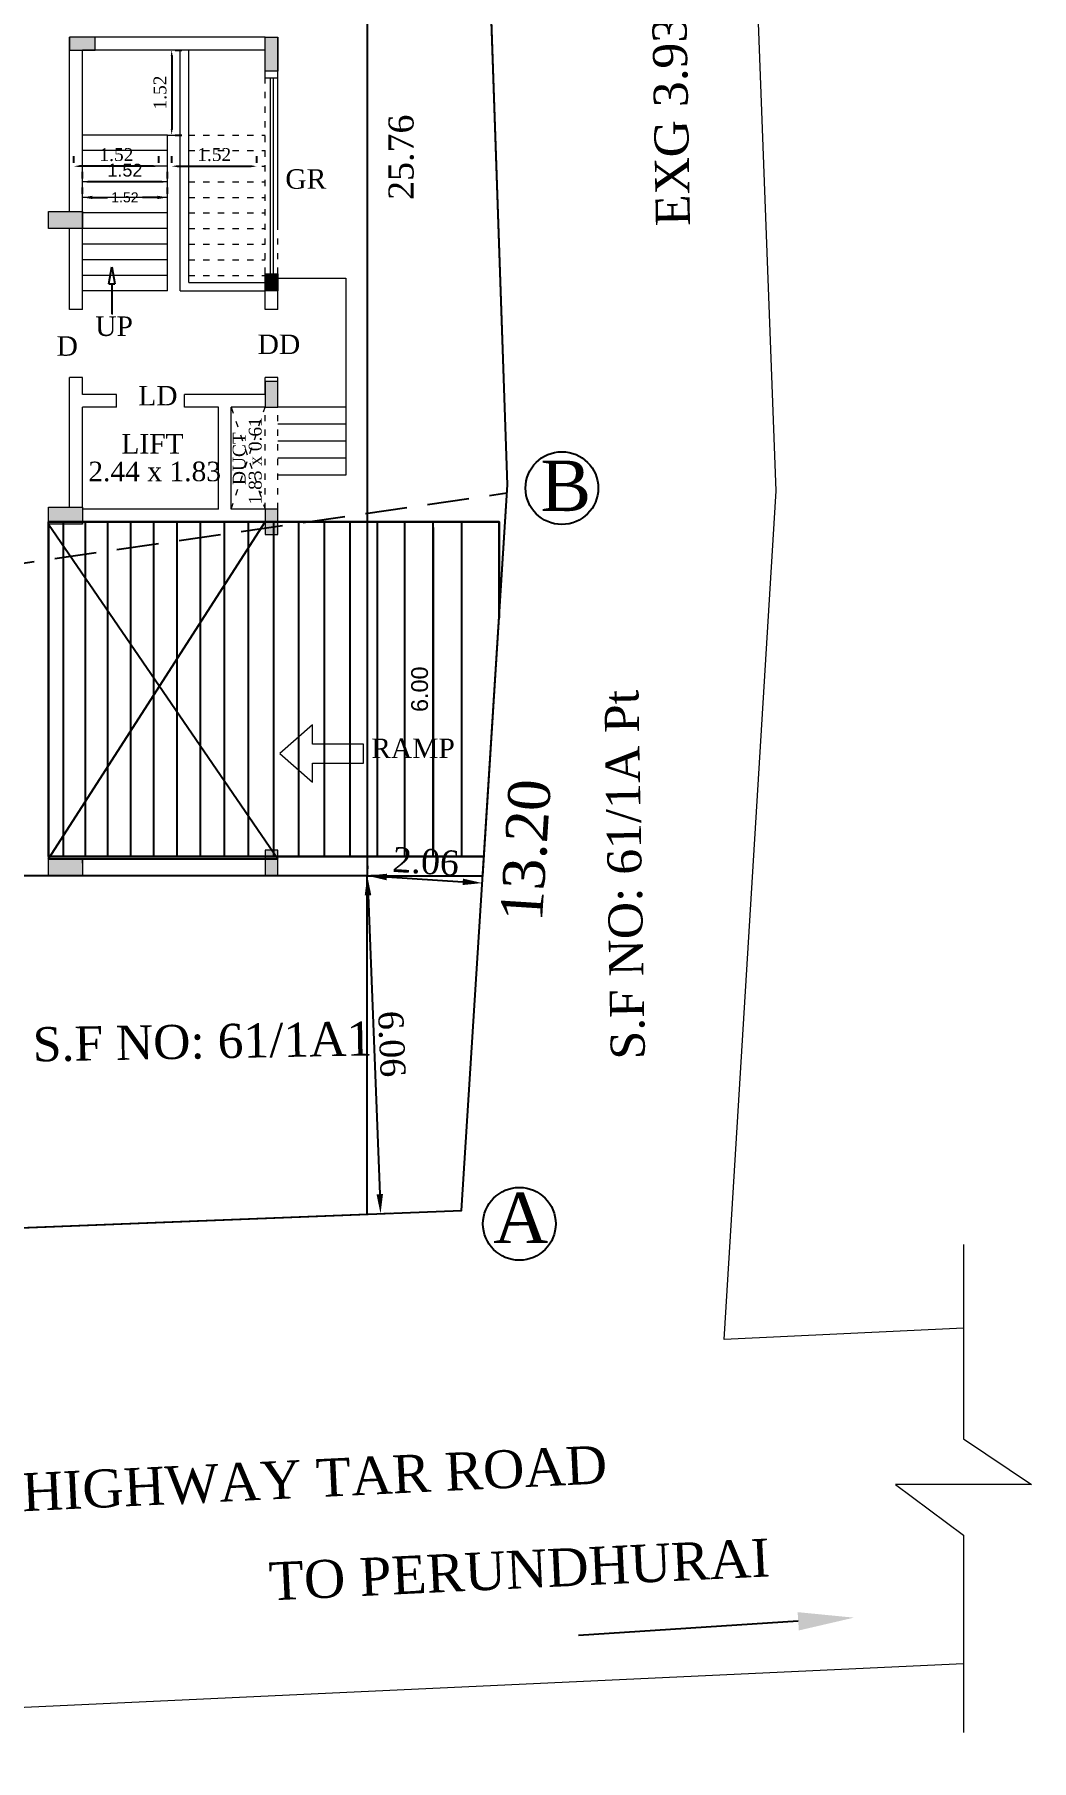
# Model space of a CAD drawing. Header units: metres. Extents: x 3592 to 3825, y 373 to 546.
# Drawn here: x 3649.93 to 3667.8, y 477.73 to 508.67 of the extents above; entities that cross this region are included whole.
import ezdxf
from ezdxf import colors
from ezdxf.entities.mleader import LeaderData, LeaderLine
from ezdxf.math import Vec2, Vec3

# ---------------------------------------------------------------- set-up
doc = ezdxf.new("R2010")
doc.units = ezdxf.units.M
doc.linetypes.add('Aec_Rating_Smoke', pattern=[0.175, 0.075, -0.1])
doc.linetypes.add('DASHED', pattern=[0.75, 0.5, -0.25])
doc.layers.get('Defpoints').update_dxf_attribs({"lineweight": 0})
for name, color, linetype in [('AS_AT_SITE', 6, 'Continuous'), ('BLK_1_FLR_0_BLT_UP_AREA', 1, 'Continuous'), ('BLK_1_FLR_0_BLT_UP_AREA_DEDUCT', 1, 'Continuous'), ('BLK_1_FLR_0_EXIT_WIDTH_DOOR', 2, 'Continuous'), ('BLK_1_FLR_0_EXIT_WIDTH_STAIR', 1, 'Continuous'), ('BLK_1_FLR_0_STILT_PARKING', 13, 'Continuous'), ('BLK_1_LVL_0_FRONT_SETBACK', 2, 'Continuous'), ('BLK_1_LVL_0_SIDE_SETBACK2', 102, 'Continuous'), ('Column', 7, 'Continuous'), ('FMB_OR_PLR', 70, 'Continuous'), ('PLOT_BOUNDARY', 70, 'Continuous'), ('SUPER_IMPOSED', 5, 'Continuous')]:
    doc.layers.add(name, color=color, linetype=linetype)
doc.layers.add('BLK_1_LVL_0_BLDG_FOOT_PRINT', color=1, linetype='Continuous', lineweight=5)
doc.styles.add('ANAND', font='times.ttf')
doc.styles.get("Standard").update_dxf_attribs({"font": 'arial.ttf'})
doc.linetypes.add('ZIGZAG', pattern='A,0.0001,-0.2,[131,ltypeshp.shx,S=0.2,R=0,X=-0.2,Y=0],-0.4,[131,ltypeshp.shx,S=0.2,R=180,X=0.2,Y=0],-0.2', length=0.8001)
doc.dimstyles.new('STANDARD$0', dxfattribs={"dimtxt": 7, "dimasz": 3, "dimexe": 3, "dimexo": 1, "dimgap": 1.5, "dimtad": 1, "dimdec": 1, "dimzin": 1, "dimdsep": 46, "dimlunit": 4, "dimtxsty": 'Standard', "dimblk": 'OBLIQUE', "dimcen": 0.09375, "dimdle": 1, "dimclrd": 8, "dimclre": 8, "dimclrt": 7, "dimadec": 1, "dimazin": 0, "dimtfac": 1, "dimtdec": 1, "dimtix": 1, "dimtmove": 2, "dimatfit": 3, "dimldrblk": 'ARCHTICK', "dimfxl": 0, "dimfrac": 2, "dimtolj": 1, "dimtzin": 0, "dimarcsym": 0})
doc.dimstyles.new('V1', dxfattribs={"dimtxt": 0.23, "dimasz": 0.1, "dimexe": 0.18, "dimexo": 0.0625, "dimgap": 0.09, "dimtad": 1, "dimzin": 0, "dimdsep": 46, "dimtxsty": 'Standard', "dimcen": 0.09, "dimadec": 0, "dimazin": 0, "dimtfac": 1, "dimtix": 1, "dimtofl": 0, "dimtmove": 2, "dimatfit": 0, "dimfxl": 0, "dimtolj": 1, "dimtzin": 0, "dimarcsym": 0})

# ---------------------------------------------------------------- blocks, each defined once
blk = doc.blocks.new('_CLOSEDBLANK')
at = {"color": 0, "linetype": 'ByBlock'}
for p, q in [((-1, 0.17), (0, 0)), ((-1, 0.17), (-1, -0.17)), ((0, 0), (-1, -0.17))]:
    blk.add_line(p, q, dxfattribs=at)
blk = doc.blocks.new('*D26')
at = {"color": 0, "lineweight": -2}
for p, q in [((3652.452, 508.392), (3652.57, 508.392)), ((3652.39, 508.292), (3652.39, 506.968)), ((3652.452, 506.868), (3652.57, 506.868))]:
    blk.add_line(p, q, dxfattribs=at)
at = {"color": 0}
for points in [[(3652.373, 508.292), (3652.406, 508.292), (3652.39, 508.392)], [(3652.373, 506.968), (3652.406, 506.968), (3652.39, 506.868)]]:
    blk.add_solid(points, dxfattribs=at)
at = {"layer": 'Defpoints', "color": 0}
for p in [(3652.39, 508.392), (3652.39, 506.868), (3652.39, 506.868)]:
    blk.add_point(p, dxfattribs=at)
at = {"color": 0, "insert": (3652.182, 507.63), "char_height": 0.23, "attachment_point": 5, "rotation": 90, "style": 'ANAND'}
blk.add_mtext('\\A1;1.52', dxfattribs=at)
blk = doc.blocks.new('*D27')
at = {"color": 0, "lineweight": -2}
for p, q in [((3650.637, 506.371), (3650.637, 506.489)), ((3652.161, 506.371), (3652.161, 506.489)), ((3652.061, 506.309), (3650.737, 506.309))]:
    blk.add_line(p, q, dxfattribs=at)
at = {"color": 0}
for points in [[(3650.737, 506.326), (3650.737, 506.292), (3650.637, 506.309)], [(3652.061, 506.326), (3652.061, 506.292), (3652.161, 506.309)]]:
    blk.add_solid(points, dxfattribs=at)
at = {"layer": 'Defpoints', "color": 0}
for p in [(3650.637, 506.309), (3650.637, 506.309), (3652.161, 506.309)]:
    blk.add_point(p, dxfattribs=at)
at = {"color": 0, "insert": (3651.399, 506.516), "char_height": 0.23, "attachment_point": 5, "style": 'ANAND'}
blk.add_mtext('\\A1;1.52', dxfattribs=at)
blk = doc.blocks.new('*D28')
at = {"color": 0, "lineweight": -2}
for p, q in [((3652.39, 506.371), (3652.39, 506.489)), ((3653.914, 506.371), (3653.914, 506.489)), ((3652.49, 506.309), (3653.814, 506.309))]:
    blk.add_line(p, q, dxfattribs=at)
at = {"color": 0}
for points in [[(3652.49, 506.326), (3652.49, 506.292), (3652.39, 506.309)], [(3653.814, 506.326), (3653.814, 506.292), (3653.914, 506.309)]]:
    blk.add_solid(points, dxfattribs=at)
at = {"layer": 'Defpoints', "color": 0}
for p in [(3652.39, 506.309), (3653.914, 506.309), (3653.914, 506.309)]:
    blk.add_point(p, dxfattribs=at)
at = {"color": 0, "insert": (3653.152, 506.516), "char_height": 0.23, "attachment_point": 5, "style": 'ANAND'}
blk.add_mtext('\\A1;1.52', dxfattribs=at)
blk = doc.blocks.new('*D166')
at = {"color": 0, "lineweight": -2}
for p, q in [((3655.899, 493.653), (3655.906, 493.77)), ((3656.244, 493.569), (3657.606, 493.482)), ((3657.959, 493.522), (3657.967, 493.64))]:
    blk.add_line(p, q, dxfattribs=at)
at = {"color": 0}
for points in [[(3656.248, 493.627), (3656.24, 493.51), (3655.895, 493.591)], [(3657.61, 493.54), (3657.603, 493.424), (3657.955, 493.46)]]:
    blk.add_solid(points, dxfattribs=at)
at = {"layer": 'Defpoints', "color": 0}
for p in [(3655.895, 493.591), (3657.955, 493.46), (3657.955, 493.46)]:
    blk.add_point(p, dxfattribs=at)
at = {"color": 0, "insert": (3656.945, 493.844), "char_height": 0.45, "attachment_point": 5, "rotation": 356.3685, "style": 'ANAND'}
blk.add_mtext('\\A1;2.06', dxfattribs=at)
blk = doc.blocks.new('*D167')
at = {"color": 0, "lineweight": -2}
for p, q in [((3655.957, 493.593), (3656.075, 493.598)), ((3655.909, 493.241), (3656.119, 487.883)), ((3656.195, 487.536), (3656.313, 487.541))]:
    blk.add_line(p, q, dxfattribs=at)
at = {"color": 0}
for points in [[(3655.967, 493.243), (3655.85, 493.239), (3655.895, 493.591)], [(3656.177, 487.886), (3656.061, 487.881), (3656.133, 487.534)]]:
    blk.add_solid(points, dxfattribs=at)
at = {"layer": 'Defpoints', "color": 0}
for p in [(3655.895, 493.591), (3656.133, 487.534), (3656.133, 487.534)]:
    blk.add_point(p, dxfattribs=at)
at = {"color": 0, "insert": (3656.333, 490.575), "char_height": 0.45, "attachment_point": 5, "rotation": 272.25, "style": 'ANAND'}
blk.add_mtext('\\A1;6.06', dxfattribs=at)
blk = doc.blocks.new('*D170')
at = {"layer": 'Defpoints', "color": 0}
for p in [(3634.763, 493.591), (3655.895, 493.591), (3634.763, 492.706)]:
    blk.add_point(p, dxfattribs=at)
at = {"color": 0, "insert": (3645.329, 493.026), "char_height": 0.45, "attachment_point": 5, "style": 'ANAND'}
blk.add_mtext('\\A1;21.13', dxfattribs=at)
blk = doc.blocks.new('*D173')
at = {"layer": 'Defpoints', "color": 0}
for p in [(3657.744, 519.854), (3657.75, 519.854), (3658.399, 500.454)]:
    blk.add_point(p, dxfattribs=at)
at = {"color": 0, "insert": (3658.898, 510.197), "char_height": 0.75, "attachment_point": 5, "rotation": 91.935, "style": 'ANAND'}
blk.add_mtext('\\A1;20.40', dxfattribs=at)
blk = doc.blocks.new('*D175')
at = {"layer": 'Defpoints', "color": 0}
for p in [(3658.408, 500.597), (3657.583, 487.591), (3658.799, 487.513)]:
    blk.add_point(p, dxfattribs=at)
at = {"color": 0, "insert": (3658.74, 494.047), "char_height": 0.75, "attachment_point": 5, "rotation": 86.3685, "style": 'ANAND'}
blk.add_mtext('\\A1;13.20', dxfattribs=at)
blk = doc.blocks.new('*D48')
at = {"layer": 'Defpoints', "color": 0}
for p in [(3657.583, 487.591), (3636.862, 486.777), (3657.621, 486.621)]:
    blk.add_point(p, dxfattribs=at)
at = {"color": 0, "insert": (3647.242, 486.386), "char_height": 0.75, "attachment_point": 5, "rotation": 2.25, "style": 'ANAND'}
blk.add_mtext('\\A1;21.00', dxfattribs=at)
blk = doc.blocks.new('*D176')
at = {"layer": 'Defpoints', "color": 0}
for p in [(3655.895, 519.349), (3655.895, 493.591), (3656.824, 493.591)]:
    blk.add_point(p, dxfattribs=at)
at = {"color": 0, "insert": (3656.505, 506.47), "char_height": 0.45, "attachment_point": 5, "rotation": 90, "style": 'ANAND'}
blk.add_mtext('\\A1;25.76', dxfattribs=at)
blk = doc.blocks.new('*D49')
at = {"color": 0, "lineweight": -2}
for p, q in [((3655.119, 499.934), (3657.258, 499.934)), ((3657.078, 499.834), (3657.078, 494.034)), ((3654.342, 493.934), (3657.258, 493.934))]:
    blk.add_line(p, q, dxfattribs=at)
at = {"color": 0}
for points in [[(3657.061, 499.834), (3657.095, 499.834), (3657.078, 499.934)], [(3657.061, 494.034), (3657.095, 494.034), (3657.078, 493.934)]]:
    blk.add_solid(points, dxfattribs=at)
at = {"layer": 'Defpoints', "color": 0}
for p in [(3655.057, 499.934), (3654.28, 493.934), (3657.078, 493.934)]:
    blk.add_point(p, dxfattribs=at)
at = {"color": 0, "insert": (3656.835, 496.934), "char_height": 0.3, "attachment_point": 5, "rotation": 90}
blk.add_mtext('\\A1;6.00', dxfattribs=at)
blk = doc.blocks.new('*D218')
at = {"layer": 'BLK_1_FLR_0_EXIT_WIDTH_DOOR', "color": 0, "lineweight": -2}
for p, q in [((3650.789, 506.092), (3650.789, 506.21)), ((3652.313, 506.092), (3652.313, 506.21)), ((3652.213, 506.03), (3650.889, 506.03))]:
    blk.add_line(p, q, dxfattribs=at)
at = {"layer": 'BLK_1_FLR_0_EXIT_WIDTH_DOOR', "color": 0}
for points in [[(3650.889, 506.046), (3650.889, 506.013), (3650.789, 506.03)], [(3652.213, 506.046), (3652.213, 506.013), (3652.313, 506.03)]]:
    blk.add_solid(points, dxfattribs=at)
at = {"layer": 'Defpoints', "color": 0}
for p in [(3650.789, 506.03), (3650.789, 506.03), (3652.313, 506.03)]:
    blk.add_point(p, dxfattribs=at)
at = {"layer": 'BLK_1_FLR_0_EXIT_WIDTH_DOOR', "color": 0, "insert": (3651.551, 506.237), "char_height": 0.23, "attachment_point": 5}
blk.add_mtext('\\A1;1.52', dxfattribs=at)
blk = doc.blocks.new('*D219')
at = {"layer": 'BLK_1_FLR_0_EXIT_WIDTH_STAIR', "color": 0, "lineweight": -2}
for p, q in [((3650.789, 505.813), (3650.789, 505.93)), ((3652.313, 505.813), (3652.313, 505.93)), ((3650.969, 505.75), (3651.237, 505.75)), ((3652.133, 505.75), (3651.866, 505.75))]:
    blk.add_line(p, q, dxfattribs=at)
at = {"layer": 'BLK_1_FLR_0_EXIT_WIDTH_STAIR', "color": 0}
for points in [[(3650.969, 505.78), (3650.969, 505.72), (3650.789, 505.75)], [(3652.133, 505.78), (3652.133, 505.72), (3652.313, 505.75)]]:
    blk.add_solid(points, dxfattribs=at)
at = {"layer": 'Defpoints', "color": 0}
for p in [(3650.789, 505.75), (3650.789, 505.75), (3652.313, 505.75)]:
    blk.add_point(p, dxfattribs=at)
at = {"layer": 'BLK_1_FLR_0_EXIT_WIDTH_STAIR', "color": 0, "insert": (3651.551, 505.75), "char_height": 0.18, "attachment_point": 5}
blk.add_mtext('\\A1;1.52', dxfattribs=at)

msp = doc.modelspace()

# ---------------------------------------------------------------- hatches: boundary and pattern name
h = msp.add_hatch(color=256)
h.dxf.hatch_style = 1
h.paths.add_polyline_path([(3650.78945, 505.49618), (3650.17985, 505.49618), (3650.17985, 505.19138), (3650.78945, 505.19138)])
h.paths.add_polyline_path([(3651.01805, 508.62038), (3650.56085, 508.62038), (3650.56085, 508.39178), (3651.01805, 508.39178)])
h = msp.add_hatch(color=256)
h.dxf.hatch_style = 1
h.paths.add_polyline_path([(3654.29465, 508.62038), (3654.06605, 508.62038), (3654.06605, 508.01078), (3654.29465, 508.01078)])
h = msp.add_hatch(color=256)
h.dxf.hatch_style = 1
h.paths.add_polyline_path([(3654.29465, 502.44818), (3654.06605, 502.44818), (3654.06605, 501.99098), (3654.29465, 501.99098)])
h = msp.add_hatch(color=256)
h.dxf.hatch_style = 1
h.paths.add_polyline_path([(3650.78945, 500.20028), (3650.17985, 500.20028), (3650.17985, 499.93358), (3650.78945, 499.93358)])
h.paths.add_polyline_path([(3650.78945, 499.93358), (3650.17985, 499.93358), (3650.17985, 499.89548), (3650.78945, 499.89548)])
h = msp.add_hatch(color=256)
h.dxf.hatch_style = 1
h.paths.add_polyline_path([(3654.29465, 500.16218), (3654.06605, 500.16218), (3654.06605, 499.93358), (3654.29465, 499.93358)])
h.paths.add_polyline_path([(3654.29465, 499.93358), (3654.06605, 499.93358), (3654.06605, 499.8235), (3654.29465, 499.85675)])
h.paths.add_polyline_path([(3654.29465, 499.85675), (3654.06605, 499.8235), (3654.06605, 499.70498), (3654.29465, 499.70498)])
h = msp.add_hatch(color=256)
h.dxf.hatch_style = 1
h.paths.add_polyline_path([(3650.78945, 493.89548), (3650.17985, 493.89548), (3650.17985, 493.59068), (3650.78945, 493.59068)])
h = msp.add_hatch(color=256)
h.dxf.hatch_style = 1
h.paths.add_polyline_path([(3654.29465, 493.89548), (3654.06605, 493.89548), (3654.06605, 493.59068), (3654.29465, 493.59068)])
h.paths.add_polyline_path([(3654.26852, 493.93358), (3654.06605, 493.93358), (3654.06605, 493.89548), (3654.29465, 493.89548)])
h.paths.add_polyline_path([(3654.19014, 494.04788), (3654.06605, 494.04788), (3654.06605, 493.93358), (3654.26852, 493.93358)])
h.paths.add_polyline_path([(3654.29465, 494.04788), (3654.19014, 494.04788), (3654.26852, 493.93358), (3654.29465, 493.93358)])
h.paths.add_polyline_path([(3654.29465, 493.93358), (3654.26852, 493.93358), (3654.29465, 493.89548)], flags=17)

# ---------------------------------------------------------------- linework, layer by layer
at = {"lineweight": 9, "ltscale": 3}
for p, q in [((3650.56085, 505.49618), (3650.56085, 508.62038)), ((3654.06605, 508.62038), (3650.78945, 508.62038)), ((3654.06605, 508.39178), (3650.78945, 508.39178)), ((3650.78945, 503.74358), (3650.78945, 508.39178)), ((3652.54205, 506.86778), (3652.54205, 508.39178)), ((3652.69445, 504.22618), (3652.69445, 508.39178)), ((3654.06605, 507.89648), (3654.06605, 508.39178)), ((3654.29465, 505.18987), (3654.29465, 508.61182)), ((3654.06605, 507.89648), (3654.29465, 507.89648)), ((3652.31345, 506.86778), (3650.78945, 506.86778)), ((3652.31345, 504.07378), (3652.31345, 506.86778)), ((3652.31345, 506.86778), (3652.54205, 506.86778)), ((3652.54205, 504.07378), (3652.54205, 506.86778)), ((3652.31345, 506.58838), (3650.78945, 506.58838)), ((3652.31345, 506.30898), (3650.78945, 506.30898)), ((3652.31345, 506.02958), (3650.78945, 506.02958)), ((3652.31345, 505.75018), (3650.78945, 505.75018)), ((3652.31345, 505.47078), (3650.78945, 505.47078)), ((3650.56085, 503.74358), (3650.56085, 505.19138)), ((3652.31345, 505.19138), (3650.78945, 505.19138)), ((3652.31345, 504.91198), (3650.78945, 504.91198)), ((3652.31345, 504.63258), (3650.78945, 504.63258)), ((3652.31345, 504.35318), (3650.78945, 504.35318)), ((3654.06605, 503.74358), (3654.06605, 504.37858)), ((3654.06605, 504.37858), (3654.29465, 504.37858)), ((3654.29465, 503.74358), (3654.29465, 504.37858)), ((3652.31345, 504.07378), (3650.78945, 504.07378)), ((3652.54205, 504.07378), (3654.06605, 504.07378)), ((3652.69445, 504.22618), (3654.06605, 504.22618)), ((3650.78945, 503.74358), (3650.56085, 503.74358)), ((3654.29465, 503.74358), (3654.06605, 503.74358)), ((3650.56085, 500.20028), (3650.56085, 502.52438)), ((3650.78945, 502.52438), (3650.56085, 502.52438)), ((3650.78945, 502.21958), (3650.78945, 502.52438)), ((3654.06605, 502.21958), (3654.06605, 502.52438)), ((3654.29465, 502.52438), (3654.06605, 502.52438)), ((3654.29465, 501.99098), (3654.29465, 502.52438)), ((3651.39905, 502.21958), (3650.78945, 502.21958)), ((3651.39905, 501.99098), (3651.39905, 502.21958)), ((3654.06605, 502.21958), (3652.61825, 502.21958)), ((3652.61825, 501.99098), (3652.61825, 502.21958)), ((3651.39905, 501.99098), (3650.78945, 501.99098)), ((3650.78945, 500.20028), (3650.78945, 501.99098)), ((3653.22785, 501.99098), (3652.61825, 501.99098)), ((3653.22785, 500.16218), (3653.22785, 501.99098)), ((3654.06605, 501.99098), (3653.45645, 501.99098)), ((3653.45645, 500.16218), (3653.45645, 501.99098)), ((3653.22785, 500.16218), (3650.78945, 500.16218)), ((3654.06605, 500.16218), (3653.45645, 500.16218)), ((3654.06605, 499.93358), (3650.78945, 499.93358)), ((3650.78945, 499.89548), (3650.78945, 499.93358)), ((3650.78945, 493.81928), (3650.78945, 493.89548))]:
    msp.add_line(p, q, dxfattribs=at)
at = {"linetype": 'Aec_Rating_Smoke', "lineweight": 9, "ltscale": 1.5}
for p, q in [((3654.06605, 504.37858), (3654.06605, 507.89648)), ((3654.29465, 504.37858), (3654.29465, 507.89648)), ((3652.69445, 506.86778), (3654.06605, 506.86778)), ((3652.69445, 506.58838), (3654.06605, 506.58838)), ((3652.69445, 506.30898), (3654.06605, 506.30898)), ((3652.69445, 506.02958), (3654.06605, 506.02958)), ((3652.69445, 505.75018), (3654.06605, 505.75018)), ((3652.69445, 505.47078), (3654.06605, 505.47078)), ((3652.69445, 505.19138), (3654.06605, 505.19138)), ((3652.69445, 504.91198), (3654.06605, 504.91198)), ((3652.69445, 504.63258), (3654.06605, 504.63258)), ((3652.69445, 504.35318), (3654.06605, 504.35318)), ((3653.45645, 500.16218), (3654.06605, 501.99098)), ((3653.45645, 501.99098), (3654.06605, 500.16218)), ((3654.06605, 500.16218), (3654.06605, 501.99098)), ((3654.29465, 500.16218), (3654.29465, 501.99098))]:
    msp.add_line(p, q, dxfattribs=at)
at = {"linetype": 'ZIGZAG', "lineweight": 9, "ltscale": 0.5}
for p, q in [((3654.15495, 507.89648), (3654.15495, 504.37858)), ((3654.20575, 507.89648), (3654.20575, 504.37858))]:
    msp.add_line(p, q, dxfattribs=at)
at = {"linetype": 'DASHED', "ltscale": 1.5}
msp.add_line((3630.25613, 496.36045), (3658.39938, 500.45376), dxfattribs=at)
for p, q in [((3650.17985, 493.89548), (3654.06605, 499.93358)), ((3650.17985, 499.89548), (3650.17985, 493.89548)), ((3650.17985, 499.89548), (3654.29465, 493.89548)), ((3650.4481, 493.93358, 0.04062), (3650.4481, 499.93358, 0.04062)), ((3650.8481, 493.93358, 0.04062), (3650.8481, 499.93358, 0.04062)), ((3651.2481, 493.93358, 0.04062), (3651.2481, 499.93358, 0.04062)), ((3651.6581, 493.93358, 0.04062), (3651.6581, 499.93358, 0.04062)), ((3652.0681, 493.93358, 0.04062), (3652.0681, 499.93358, 0.04062)), ((3652.4881, 493.93358, 0.04062), (3652.4881, 499.93358, 0.04062)), ((3652.9081, 493.93358, 0.04062), (3652.9081, 499.93358, 0.04062)), ((3653.3381, 493.93358, 0.04062), (3653.3381, 499.93358, 0.04062)), ((3653.7681, 493.93358, 0.04062), (3653.7681, 499.93358, 0.04062)), ((3654.2181, 493.93358, 0.04062), (3654.2181, 499.93358, 0.04062)), ((3654.6681, 493.93358, 0.04062), (3654.6681, 499.93358, 0.04062)), ((3655.1281, 493.93358, 0.04062), (3655.1281, 499.93358, 0.04062)), ((3655.5881, 493.93358, 0.04062), (3655.5881, 499.93358, 0.04062)), ((3656.0781, 493.93358, 0.04062), (3656.0781, 499.93358, 0.04062)), ((3656.5681, 493.93358, 0.04062), (3656.5681, 499.93358, 0.04062)), ((3657.0781, 493.93358, 0.04062), (3657.0781, 499.93358, 0.04062)), ((3657.5881, 493.93358, 0.04062), (3657.5881, 499.93358, 0.04062)), ((3658.25705, 498.21126), (3658.25705, 499.93358)), ((3650.17985, 493.89548), (3654.29465, 493.89548))]:
    msp.add_line(p, q)
at = {"lineweight": 9, "ltscale": 3}
for points in [[(3666.57977, 485.48029), (3662.29415, 485.28088), (3663.22207, 500.48939), (3662.37242, 523.13194)], [(3633.26345, 520.84897), (3657.70984, 520.85363), (3658.40846, 500.59688), (3657.583, 487.59068), (3633.26345, 486.63517), (3633.09227, 496.61798), (3633.26345, 520.84897)], [(3650.56085, 508.39178), (3651.01805, 508.39178), (3651.01805, 508.62038), (3650.56085, 508.62038), (3650.56085, 508.39178)], [(3654.29465, 504.30238), (3655.51385, 504.30238), (3655.51385, 501.99098), (3654.29465, 501.99098)], [(3654.29465, 502.44818), (3654.06605, 502.44818), (3654.06605, 501.99098), (3654.29465, 501.99098), (3654.29465, 502.44818)], [(3655.51385, 501.99098), (3655.51385, 501.68618), (3654.29465, 501.68618)], [(3655.51385, 501.68618), (3655.51385, 501.38138), (3654.29465, 501.38138)], [(3655.51385, 501.38138), (3655.51385, 501.07658), (3654.29465, 501.07658)], [(3655.51385, 501.07658), (3655.51385, 500.77178), (3654.29465, 500.77178)], [(3654.29465, 500.16218), (3654.06605, 500.16218), (3654.06605, 499.70498), (3654.29465, 499.70498), (3654.29465, 500.16218)], [(3654.29465, 494.04788), (3654.06605, 494.04788), (3654.06605, 493.59068), (3654.29465, 493.59068), (3654.29465, 494.04788)], [(3666.57977, 486.97939), (3666.57977, 483.50034), (3667.79965, 482.67933), (3665.35989, 482.67933), (3666.57977, 481.77009), (3666.57977, 478.23465)], [(3666.57977, 479.46571), (3629.3166, 477.73193)]]:
    msp.add_lwpolyline(points, dxfattribs=at)
msp.add_lwpolyline([(3633.26345, 520.84897), (3633.09227, 496.61798), (3633.26345, 486.63517), (3657.583, 487.59068), (3658.40846, 500.59688), (3657.70984, 520.85363)], close=True)
at = {"linetype": 'DASHED'}
msp.add_lwpolyline([(3634.76345, 519.34897), (3655.89485, 519.34897), (3655.89485, 493.59068), (3634.76345, 493.59068)], close=True, dxfattribs=at)
at = {"lineweight": 9}
for points in [[(3654.29465, 508.62038), (3654.29465, 508.01078), (3654.06605, 508.01078), (3654.06605, 508.62038)], [(3650.17985, 505.49618), (3650.78945, 505.49618), (3650.78945, 505.19138), (3650.17985, 505.19138)], [(3654.06605, 504.37858), (3654.29465, 504.37858), (3654.29465, 504.07378), (3654.06605, 504.07378)], [(3650.17985, 500.20028), (3650.78945, 500.20028), (3650.78945, 499.89548), (3650.17985, 499.89548)], [(3650.17985, 493.89548), (3650.78945, 493.89548), (3650.78945, 493.59068), (3650.17985, 493.59068)]]:
    msp.add_lwpolyline(points, close=True, dxfattribs=at)
msp.add_lwpolyline([(3657.98556, 493.93358), (3650.17985, 493.93358), (3650.17985, 499.93358), (3658.25705, 499.93358), (3658.25705, 498.21126)])
at = {"color": 3}
for points in [[(3658.25705, 498.21126), (3658.25705, 499.93358), (3650.17985, 499.93358)], [(3650.17985, 493.93358), (3657.98556, 493.93358)]]:
    msp.add_lwpolyline(points, dxfattribs=at)
at = {"lineweight": 13, "ltscale": 3}
for points in [[(3650.56085, 499.93358), (3658.25705, 499.93358), (3658.25705, 498.21126)], [(3654.29465, 494.04788), (3654.06605, 494.04788), (3654.06605, 493.59068), (3654.29465, 493.59068), (3654.29465, 494.04788)], [(3657.98556, 493.93358), (3654.06605, 493.93358)]]:
    msp.add_lwpolyline(points, dxfattribs=at)
at = {"lineweight": 13, "ltscale": 0.2}
msp.add_lwpolyline([(3654.91156, 495.95206), (3654.91156, 496.29496), (3654.3255, 495.78061), (3654.91156, 495.26626), (3654.91156, 495.60916), (3655.82596, 495.60916), (3655.82596, 495.95206)], close=True, dxfattribs=at)
at = {"lineweight": 13, "ltscale": 9}
for points in [[(3654.29465, 493.59068), (3654.29465, 493.81928)], [(3654.29465, 493.59068), (3654.06605, 493.59068), (3654.06605, 493.59068)]]:
    msp.add_lwpolyline(points, dxfattribs=at)
for centre in [(3659.38291, 500.53985), (3658.62116, 487.35139)]:
    msp.add_circle(centre, 0.65172)
at = {"lineweight": 9}
msp.add_solid([(3654.06605, 504.37858), (3654.29465, 504.37858), (3654.06605, 504.07378), (3654.29465, 504.07378)], dxfattribs=at)
at = {"layer": 'AS_AT_SITE', "color": 6}
msp.add_lwpolyline([(3633.26345, 520.84897), (3633.09227, 496.61798), (3633.26345, 486.63517), (3657.583, 487.59068), (3658.40846, 500.59688), (3657.70984, 520.85363)], close=True, dxfattribs=at)
at = {"layer": 'BLK_1_FLR_0_BLT_UP_AREA', "color": 18}
msp.add_lwpolyline([(3634.76345, 519.34897), (3655.89485, 519.34897), (3655.89485, 493.59068), (3634.76345, 493.59068)], close=True, dxfattribs=at)
at = {"layer": 'BLK_1_FLR_0_BLT_UP_AREA_DEDUCT', "color": 18}
msp.add_lwpolyline([(3634.76345, 519.34897), (3655.89485, 519.34897), (3655.89485, 493.59068), (3634.76345, 493.59068)], close=True, dxfattribs=at)
at = {"layer": 'BLK_1_FLR_0_STILT_PARKING', "color": 13}
msp.add_lwpolyline([(3634.76345, 519.34897), (3655.89485, 519.34897), (3655.89485, 493.59068), (3634.76345, 493.59068)], close=True, dxfattribs=at)
at = {"layer": 'BLK_1_LVL_0_BLDG_FOOT_PRINT', "color": 1}
msp.add_lwpolyline([(3634.76345, 519.34897), (3655.89485, 519.34897), (3655.89485, 493.59068), (3634.76345, 493.59068)], close=True, dxfattribs=at)
at = {"layer": 'BLK_1_LVL_0_FRONT_SETBACK'}
msp.add_lwpolyline([(3655.89485, 493.59068), (3634.76345, 493.59068), (3634.76345, 486.6941), (3655.89485, 487.52435)], close=True, dxfattribs=at)
at = {"layer": 'BLK_1_LVL_0_SIDE_SETBACK2', "linetype": 'ByBlock'}
msp.add_lwpolyline([(3657.76173, 519.34897), (3655.89485, 519.34897), (3655.89485, 493.59068), (3657.9638, 493.59068), (3658.40846, 500.59688)], close=True, dxfattribs=at)
at = {"layer": 'Column', "lineweight": 9, "ltscale": 3}
for points in [[(3666.57977, 485.48029), (3662.29415, 485.28088), (3663.22207, 500.48939), (3662.37242, 523.13194)], [(3633.26345, 520.84897), (3657.70984, 520.85363), (3658.40846, 500.59688), (3657.583, 487.59068), (3633.26345, 486.63517), (3633.09227, 496.61798), (3633.26345, 520.84897)], [(3650.56085, 508.39178), (3651.01805, 508.39178), (3651.01805, 508.62038), (3650.56085, 508.62038), (3650.56085, 508.39178)], [(3654.29465, 502.44818), (3654.06605, 502.44818), (3654.06605, 501.99098), (3654.29465, 501.99098), (3654.29465, 502.44818)], [(3654.29465, 500.16218), (3654.06605, 500.16218), (3654.06605, 499.70498), (3654.29465, 499.70498), (3654.29465, 500.16218)], [(3654.29465, 494.04788), (3654.06605, 494.04788), (3654.06605, 493.59068), (3654.29465, 493.59068), (3654.29465, 494.04788)], [(3666.57977, 486.97939), (3666.57977, 483.50034), (3667.79965, 482.67933), (3665.35989, 482.67933), (3666.57977, 481.77009), (3666.57977, 478.23465)], [(3666.57977, 479.46571), (3629.3166, 477.73193)]]:
    msp.add_lwpolyline(points, dxfattribs=at)
at = {"layer": 'Column', "lineweight": 9}
for points in [[(3654.29465, 508.62038), (3654.29465, 508.01078), (3654.06605, 508.01078), (3654.06605, 508.62038)], [(3650.17985, 505.49618), (3650.78945, 505.49618), (3650.78945, 505.19138), (3650.17985, 505.19138)], [(3654.06605, 504.37858), (3654.29465, 504.37858), (3654.29465, 504.07378), (3654.06605, 504.07378)], [(3650.17985, 500.20028), (3650.78945, 500.20028), (3650.78945, 499.89548), (3650.17985, 499.89548)], [(3650.17985, 493.89548), (3650.78945, 493.89548), (3650.78945, 493.59068), (3650.17985, 493.59068)]]:
    msp.add_lwpolyline(points, close=True, dxfattribs=at)
at = {"layer": 'Column', "lineweight": 13, "ltscale": 3}
msp.add_lwpolyline([(3654.29465, 494.04788), (3654.06605, 494.04788), (3654.06605, 493.59068), (3654.29465, 493.59068), (3654.29465, 494.04788)], dxfattribs=at)
at = {"layer": 'Column', "lineweight": 9}
msp.add_solid([(3654.06605, 504.37858), (3654.29465, 504.37858), (3654.06605, 504.07378), (3654.29465, 504.07378)], dxfattribs=at)
at = {"layer": 'FMB_OR_PLR', "color": 70}
msp.add_lwpolyline([(3633.26345, 520.84897), (3633.09227, 496.61798), (3633.26345, 486.63517), (3657.583, 487.59068), (3658.40846, 500.59688), (3657.70984, 520.85363)], close=True, dxfattribs=at)
at = {"layer": 'PLOT_BOUNDARY', "color": 70}
msp.add_lwpolyline([(3633.26345, 520.84897), (3633.09227, 496.61798), (3633.26345, 486.63517), (3657.583, 487.59068), (3658.40846, 500.59688), (3657.70984, 520.85363)], close=True, dxfattribs=at)
at = {"layer": 'SUPER_IMPOSED', "color": 5}
msp.add_lwpolyline([(3633.26345, 520.84897), (3633.09227, 496.61798), (3633.26345, 486.63517), (3657.583, 487.59068), (3658.40846, 500.59688), (3657.70984, 520.85363)], close=True, dxfattribs=at)

# ---------------------------------------------------------------- texts
at = {"style": 'ANAND'}
for s, height, rotation, p in [('EXG 3.93M PATHWAY ', 0.612, 91.01695, (3661.68047, 505.24164)), ('DUCT', 0.23, 90, (3653.71404, 500.59461)), ('1.83 x 0.61', 0.23, 90, (3654.00125, 500.24669)), ('S.F NO: 61/1A Pt', 0.612, 91.01695, (3660.87177, 490.30158)), ('S.F NO: 61/1A1', 0.612, 1.01695, (3649.90551, 490.26186)), ('TO PERUNDHURAI', 0.68, 2.758922, (3654.14943, 480.59999))]:
    msp.add_text(s, height=height, rotation=rotation, dxfattribs=at).set_placement(p)
for s, p in [('D', (3650.32777, 502.91093)), ('DD', (3653.93059, 502.94174)), ('LD', (3651.78947, 502.02121)), ('LIFT', (3651.48839, 501.15905)), ('2.44 x 1.83', (3650.89575, 500.66345))]:
    msp.add_text(s, height=0.35, dxfattribs=at).set_placement(p)
at = {"extrusion": (-7.90296e-06, 0.003676, 0.999993), "style": 'ANAND'}
for s, p in [('B', (3658.99862, 500.12469, 1.87243)), ('A', (3658.15572, 487.00265, 1.82419))]:
    msp.add_text(s, height=0.90299, rotation=0.123165, dxfattribs=at).set_placement(p)
at = {"char_height": 0.35, "attachment_point": 5, "style": 'ANAND'}
for s, insert in [('GR', (3654.79391, 506.07755)), ('UP', (3651.35775, 503.43895))]:
    msp.add_mtext(s, dxfattribs=dict(at, insert=insert))
at = {"lineweight": 13, "ltscale": 2, "insert": (3656.71527, 495.87528), "char_height": 0.35, "attachment_point": 5, "style": 'ANAND'}
msp.add_mtext('RAMP', dxfattribs=at)
at = {"insert": (3632.27049, 482.03788), "char_height": 0.68, "width": 31.2765568, "attachment_point": 1, "rotation": 2.758922, "style": 'ANAND'}
msp.add_mtext('{\\W8.01757;  }EXG. 60M WIDE NATIONAL HIGHWAY TAR ROAD ', dxfattribs=at)

# ---------------------------------------------------------------- dimensions: what is measured, and where the dimension line sits
for base, p1, p2, angle, text, picture, middle in [((3657.74959, 519.85383), (3658.39938, 500.45376), (3657.74395, 519.85364), 91.934989, '20.40', '*D173', (3658.89775, 510.19711)), ((3657.62112, 486.62055), (3636.86156, 486.77654), (3657.583, 487.59068), 2.249989, '21.00', '*D48', (3647.24184, 486.38626))]:
    dim = msp.add_linear_dim(base=base, p1=p1, p2=p2, angle=angle, text=text, dimstyle='V1', override={"dimtxt": 0.75, "dimtad": 3, "dimtxsty": 'ANAND', "dimse1": 1, "dimse2": 1, "dimsd1": 1, "dimsd2": 1, "dimfxl": 75, "dimarcsym": 2})
    dim.commit()
    dim.dimension.update_dxf_attribs({"geometry": picture, "text_midpoint": middle, "dimtype": 161})
for p1, p2, distance, override, picture, middle in [((3655.89485, 519.34897), (3655.89485, 493.59068), 0.92944, {"dimtxt": 0.45, "dimtxsty": 'ANAND', "dimse1": 1, "dimse2": 1, "dimsd1": 1, "dimsd2": 1, "dimfxl": 75, "dimarcsym": 2}, '*D176', (3656.50475, 506.46982)), ((3655.89485, 493.59068), (3657.9555, 493.4599), 0, {"dimtxt": 0.45, "dimasz": 0.35, "dimtxsty": 'ANAND', "dimfxl": 75, "dimarcsym": 2}, '*D166', (3656.94541, 493.84419)), ((3655.89485, 493.59068), (3634.76345, 493.59068), 0.8845, {"dimtxt": 0.45, "dimtxsty": 'ANAND', "dimse1": 1, "dimse2": 1, "dimsd1": 1, "dimsd2": 1, "dimfxl": 75, "dimarcsym": 2}, '*D170', (3645.32915, 493.02572)), ((3655.89485, 493.59068), (3656.13283, 487.5337), 0, {"dimtxt": 0.45, "dimasz": 0.35, "dimtxsty": 'ANAND', "dimfxl": 75, "dimarcsym": 2}, '*D167', (3656.33314, 490.57474))]:
    dim = msp.add_aligned_dim(p1=p1, p2=p2, distance=distance, dimstyle='V1', override=override)
    dim.commit()
    dim.dimension.update_dxf_attribs({"geometry": picture, "text_midpoint": middle})
for base, p1, p2, override, picture, middle in [((3652.38965, 506.86778), (3652.38965, 508.39178), (3652.38965, 506.86778), {"dimtxsty": 'ANAND', "dimfxl": 75, "dimarcsym": 2}, '*D26', (3652.18233, 507.62978)), ((3657.0781, 493.93358), (3655.05665, 499.93358), (3654.27985, 493.93358), {"dimtxt": 0.3, "dimfxl": 75, "dimarcsym": 2}, '*D49', (3656.83493, 496.93358))]:
    dim = msp.add_linear_dim(base=base, p1=p1, p2=p2, angle=90, dimstyle='V1', override=override)
    dim.commit()
    dim.dimension.update_dxf_attribs({"geometry": picture, "text_midpoint": middle})
for base, p1, p2, picture, middle in [((3650.63705, 506.30898), (3652.16105, 506.30898), (3650.63705, 506.30898), '*D27', (3651.39905, 506.5163)), ((3653.91365, 506.30898), (3652.38965, 506.30898), (3653.91365, 506.30898), '*D28', (3653.15165, 506.5163))]:
    dim = msp.add_linear_dim(base=base, p1=p1, p2=p2, dimstyle='V1', override={"dimtxsty": 'ANAND', "dimfxl": 75, "dimarcsym": 2})
    dim.commit()
    dim.dimension.update_dxf_attribs({"geometry": picture, "text_midpoint": middle})
dim = msp.add_aligned_dim(p1=(3658.40846, 500.59688), p2=(3657.583, 487.59068), distance=1.21869, text='13.20', dimstyle='V1', override={"dimtxt": 0.75, "dimtad": 3, "dimtxsty": 'ANAND', "dimse1": 1, "dimse2": 1, "dimsd1": 1, "dimsd2": 1, "dimfxl": 75, "dimarcsym": 2})
dim.commit()
dim.dimension.update_dxf_attribs({"geometry": '*D175', "text_midpoint": (3658.74035, 494.04652)})
at = {"layer": 'BLK_1_FLR_0_EXIT_WIDTH_DOOR'}
dim = msp.add_aligned_dim(p1=(3652.31345, 506.02958), p2=(3650.78945, 506.02958), distance=0, dimstyle='V1', dxfattribs=at)
dim.commit()
dim.dimension.update_dxf_attribs({"geometry": '*D218', "text_midpoint": (3651.55145, 506.23701)})
at = {"layer": 'BLK_1_FLR_0_EXIT_WIDTH_STAIR'}
dim = msp.add_aligned_dim(p1=(3652.31345, 505.75018), p2=(3650.78945, 505.75018), distance=0, dimstyle='STANDARD$0', override={"dimtxt": 0.18, "dimasz": 0.18, "dimexe": 0.18, "dimexo": 0.0625, "dimgap": 0.09, "dimtad": 0, "dimtih": 1, "dimtoh": 1, "dimdec": 2, "dimzin": 0, "dimlunit": 2, "dimpost": '', "dimcen": 0.09, "dimdle": 0, "dimclrd": 0, "dimclre": 0, "dimclrt": 0, "dimadec": 0, "dimtdec": 4, "dimtix": 0, "dimtofl": 0, "dimtmove": 0, "dimfrac": 0}, dxfattribs=at)
dim.commit()
dim.dimension.update_dxf_attribs({"geometry": '*D219', "text_midpoint": (3651.55145, 505.75018)})

# ---------------------------------------------------------------- leaders
ml = msp.add_multileader_mtext('Standard')
ml.set_content('', color=256)
ml.set_leader_properties()
ml.build(insert=Vec2(0, 0))
ml.multileader.update_dxf_attribs({"dogleg_length": 0, "arrow_head_size": 0.75})
ctx = ml.context
ctx.base_point, ctx.arrow_head_size, ctx.plane_origin = Vec3(3648.61166, 507.4197), 0.75, Vec3(3648.61166, 505.43912)
notes = []
notes.append((ctx, [(0, (1, 1, 0), (3648.61166, 507.4197), (1, 0), 0, [(0, [(3648.61166, 504.58739)], 0, [])])]))
ctx.mtext.insert, ctx.mtext.flow_direction = Vec3(3650.61166, 509.4197), 5
at = {"lineweight": 13, "ltscale": 3}
ml = msp.add_multileader_mtext('Standard', dxfattribs=at)
ml.set_content('', color=256)
ml.set_leader_properties()
ml.set_arrow_properties(name='CLOSEDBLANK')
ml.build(insert=Vec2(0, 0))
ml.multileader.update_dxf_attribs({"text_right_attachment_type": 6, "dogleg_length": 0.36, "arrow_head_size": 0.3048})
ctx = ml.context
ctx.base_point, ctx.char_height, ctx.arrow_head_size, ctx.landing_gap_size, ctx.plane_origin = Vec3(3651.32653, 503.66089), 0.00457, 0.3048, 0.00229, Vec3(3651.31739, 504.20184)
ctx.right_attachment = 6
notes.append((ctx, [(0, (1, 1, 0), (3651.31739, 503.66089), (1, 0), 0.00914, [(0, [(3651.31739, 504.50664)], 0, [])])]))
ctx.mtext.insert, ctx.mtext.flow_direction = Vec3(3651.32882, 503.66317), 5
ml = msp.add_multileader_mtext('Standard')
ml.set_content('', color=256)
ml.set_leader_properties()
ml.build(insert=Vec2(0, 0))
ml.multileader.update_dxf_attribs({"dogleg_length": 0, "arrow_head_size": 0.75})
ctx = ml.context
ctx.base_point, ctx.arrow_head_size, ctx.plane_origin = Vec3(3648.61166, 497.28994), 0.75, Vec3(3648.61166, 495.30936)
notes.append((ctx, [(0, (1, 1, 0), (3648.61166, 497.28994), (1, 0), 0, [(0, [(3648.61166, 494.45763)], 0, [])])]))
ctx.mtext.insert, ctx.mtext.flow_direction = Vec3(3650.61166, 499.28994), 5
ml = msp.add_multileader_mtext('Standard')
ml.set_content('', color=256)
ml.set_leader_properties()
ml.build(insert=Vec2(0, 0))
ml.multileader.update_dxf_attribs({"dogleg_length": 0, "arrow_head_size": 1})
ctx = ml.context
ctx.base_point, ctx.arrow_head_size, ctx.plane_origin = Vec3(3655.6822, 479.96972), 1, Vec3(3664.61754, 480.29196)
ctx.text_align_type = 2
notes.append((ctx, [(0, (1, 1, 0), (3659.6822, 479.96972), (-1, 0), 0, [(0, [(3664.61754, 480.29196)], 0, [])])]))
ctx.mtext.insert, ctx.mtext.alignment, ctx.mtext.flow_direction = Vec3(3657.6822, 481.96972), 3, 5
for ctx, leaders in notes:
    for number, flags, end, landing, length, lines in leaders:
        leader = LeaderData()
        leader.index, (leader.has_last_leader_line, leader.has_dogleg_vector, leader.attachment_direction) = number, flags
        leader.last_leader_point, leader.dogleg_vector, leader.dogleg_length = Vec3(end), Vec3(landing), length
        for number, points, colour, breaks in lines:
            line = LeaderLine()
            line.index, line.vertices, line.color, line.breaks = number, Vec3.list(points), colors.encode_raw_color(colour), breaks
            leader.lines.append(line)
        ctx.leaders.append(leader)

doc.saveas('drawing.dxf')
